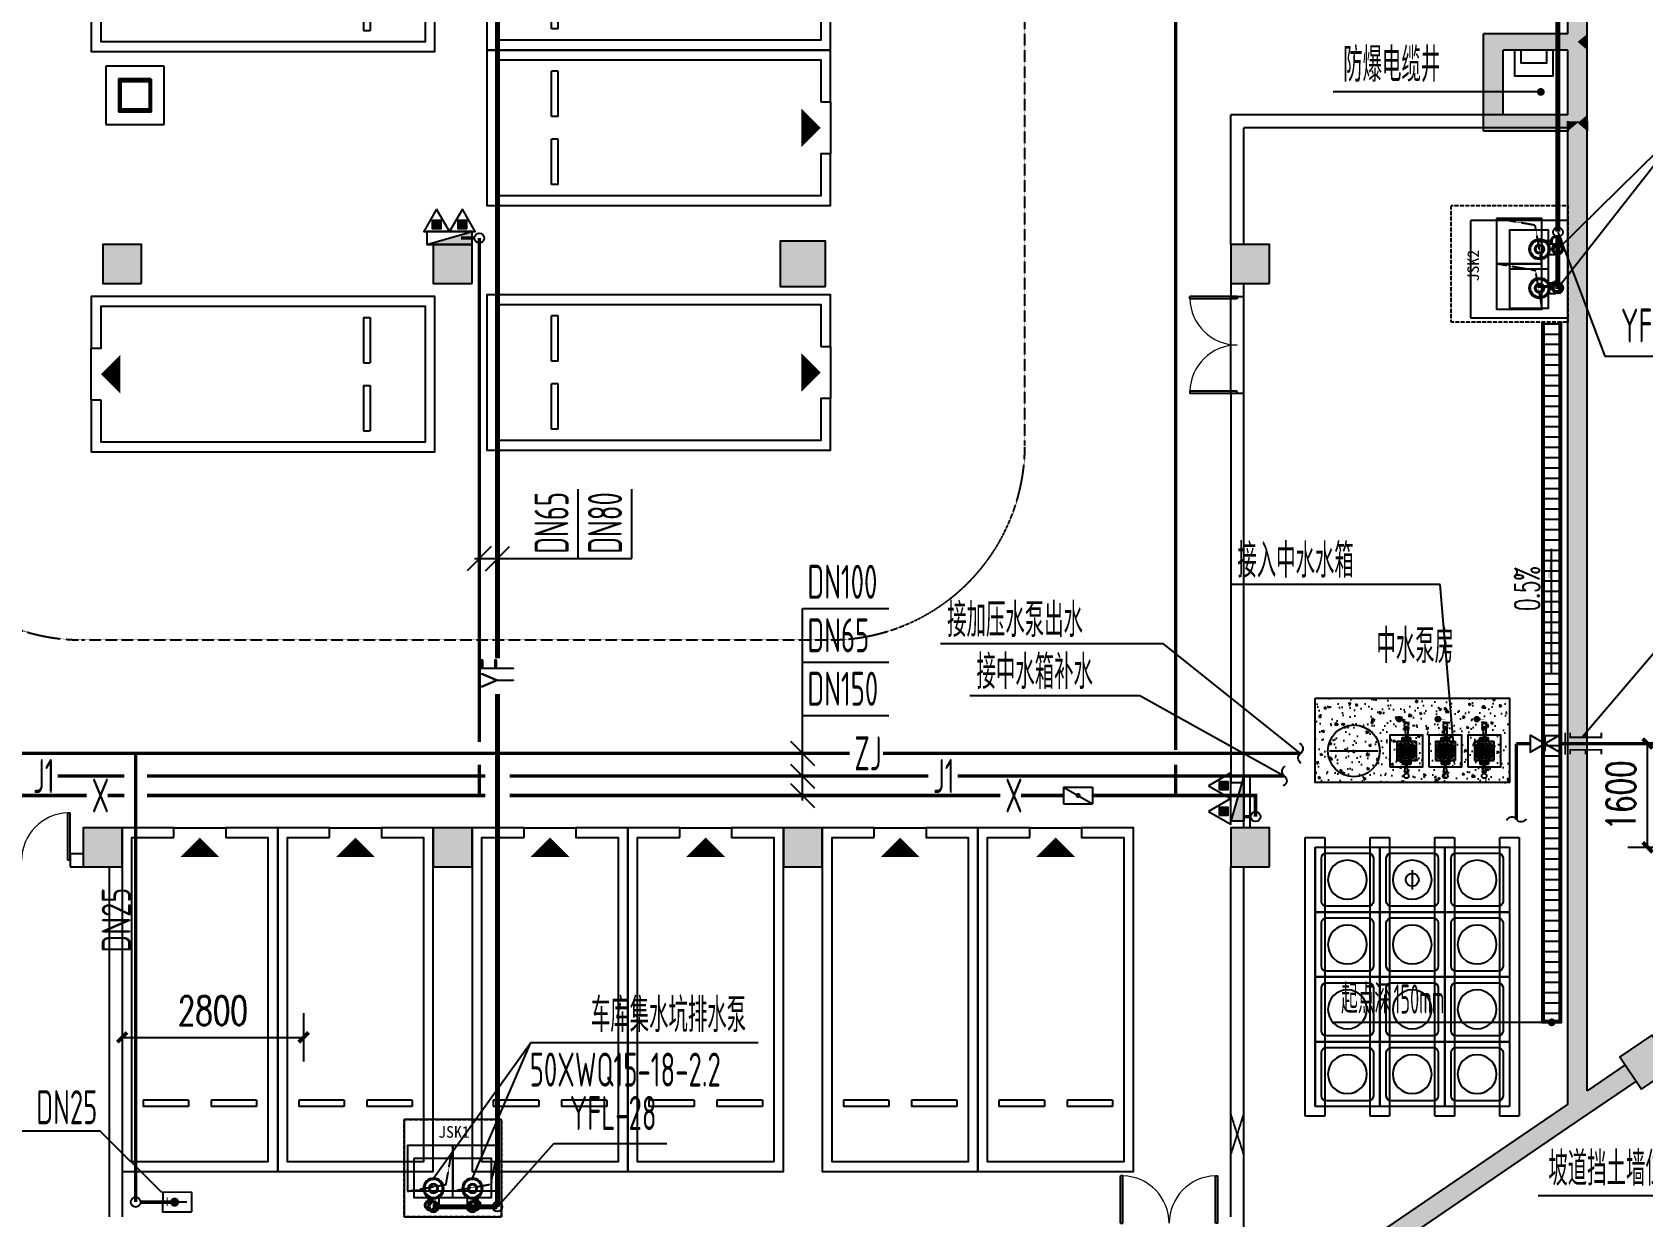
# Model space of a CAD drawing. Extents: x -2120532 to 1934524, y -1331911 to 424203.
# Drawn here: x 83855 to 108697, y -231210 to -212935 of the extents above; entities that cross this region are included whole.
import ezdxf

# ---------------------------------------------------------------- set-up
doc = ezdxf.new("R2010")
doc.units = 0
doc.header["$LTSCALE"] = 10
for name, pattern in [('( Hidden )', [0.375, 0.25, -0.125]), ('__DASH', [0.35, 0.25, -0.1]), ('CONTINOUS', [0]), ('DASH', [0.35, 0.25, -0.1]), ('排水', [1.1, 1, -0.1])]:
    doc.linetypes.add(name, pattern=pattern)
for name, color, linetype in [('0-绿', 3, 'Continuous'), ('00-停车位', 67, 'Continuous'), ('03小品', 2, 'Continuous'), ('A-COLUMN', 8, 'Continuous'), ('A-ROOM_NAME', 23, 'Continuous'), ('A-WALL', 2, 'Continuous'), ('DIM_LEAD', 3, 'Continuous'), ('DIM_SYMB', 3, 'Continuous'), ('DOOR_FIRE', 8, 'Continuous'), ('GPS文字_污水', 7, 'Continuous'), ('PUB_HATCH', 8, 'Continuous'), ('S-柱', 51, 'Continuous'), ('S-柱-填充', 8, 'Continuous'), ('W-DIM_压力废', 3, 'Continuous'), ('W-DIM_消防', 3, 'Continuous'), ('W-DIM_给水', 3, 'Continuous'), ('W-EQUIP_中水', 7, 'Continuous'), ('W-EQUIP_消火栓', 7, 'Continuous'), ('W-EQUIP_灭火器', 7, 'Continuous'), ('W-EQUIP_给水', 7, 'Continuous'), ('W-PIPE-中水', 122, 'Continuous'), ('W-PIPE-压力废', 31, 'Continuous'), ('W-PIPE-消防', 1, 'Continuous'), ('W-PIPE-给水', 3, 'Continuous'), ('W-TEXT_中水', 7, 'Continuous'), ('W-TEXT_压力废', 7, 'Continuous'), ('W-TEXT_消防', 7, 'Continuous'), ('W-TEXT_给水', 7, 'Continuous'), ('W-TWT_DASH', 8, 'Continuous'), ('W-TWT_DIM', 3, 'Continuous'), ('W-TWT_LEAD', 3, 'Continuous'), ('W-VALVE_中水', 7, 'Continuous'), ('W-VALVE_压力废', 7, 'Continuous'), ('W-VALVE_废水', 7, 'Continuous'), ('W-VALVE_消防', 7, 'Continuous'), ('W-VPIPE-中水', 122, 'Continuous'), ('W-VPIPE-压力废', 31, 'Continuous'), ('W-VPIPE-消防', 1, 'Continuous'), ('车行线', 4, 'Continuous'), ('集水坑', 4, 'Continuous')]:
    doc.layers.add(name, color=color, linetype=linetype)
doc.layers.add('GPS-污水', color=2, linetype='排水', lineweight=40)
doc.styles.add('8B2_02', font='tssdeng.shx', dxfattribs={"width": 0.6, "bigfont": 'TSSDCHN.shx'})
doc.styles.add('_TCH_DIM', font='SIMPLEX', dxfattribs={"bigfont": 'GBCBIG'})
doc.styles.add('_TCH_DIM_T3', font='SIMPLEX', dxfattribs={"width": 0.705882, "bigfont": 'GBCBIG'})
doc.styles.add('_TWT_PIPEDN', font='TSSDENG', dxfattribs={"width": 0.8, "height": 3.5, "bigfont": 'TSSDCHN'})
doc.styles.get("Standard").update_dxf_attribs({"font": 'TSSDENG.shx', "width": 0.7, "bigfont": 'TSSDCHN.shx'})
doc.styles.add('黑体', font='simhei.ttf', dxfattribs={"width": 0.65})
doc.dimstyles.new('_TWT_ARCH&&150', dxfattribs={"dimtxt": 446.25, "dimasz": 150, "dimexe": 375, "dimexo": 450, "dimgap": 189.375, "dimtad": 1, "dimdec": 0, "dimzin": 0, "dimdsep": 46, "dimtxsty": '_TCH_DIM_T3', "dimblk": 'ARCHTICK', "dimcen": 0.09, "dimclrt": 7, "dimazin": 2, "dimtfac": 1, "dimtdec": 0, "dimtix": 1, "dimtmove": 2, "dimatfit": 3, "dimfxl": 0, "dimtolj": 1, "dimtzin": 0, "dimarcsym": 0})

# ---------------------------------------------------------------- blocks, each defined once
blk = doc.blocks.new('$ATTACHMENT$00000186')
for points, const_width in [([(0, 0), (-273, 0)], 30), ([(-273, 54), (-273, -66)], 15)]:
    blk.add_lwpolyline(points, dxfattribs=dict(const_width=const_width))
at = {"const_width": 62.5}
blk.add_lwpolyline([(-139, 2, -1), (-201, 2, -1)], format="xyb", close=True, dxfattribs=at)
blk = doc.blocks.new('A$C5BDE0F02')
blk.add_lwpolyline([(0, -100), (0, 100), (-300, 100), (-300, -100)], close=True)
at = {"xscale": 0.75, "yscale": -0.75, "zscale": 0.75}
blk.add_blockref('$ATTACHMENT$00000186', (-50, 0), dxfattribs=at)
blk = doc.blocks.new('集水坑1500x1500')
blk.add_line((750, -300), (750, -900))
at = {"linetype": '( Hidden )'}
blk.add_lwpolyline([(0, 0), (1500, 0), (1500, -1500), (0, -1500)], close=True, dxfattribs=at)
blk.add_lwpolyline([(150, -900), (150, -300), (1350, -300), (1350, -900)], close=True)
blk = doc.blocks.new('A$C2E841D35')
at = {"color": 7, "ltscale": 100}
for p, q in [((292, 381), (181, 381)), ((292, 219), (181, 219)), ((292, -219), (181, -219)), ((292, -381), (181, -381))]:
    blk.add_line(p, q, dxfattribs=at)
for centre, radius in [((150, 297), 86.2), ((150, 297), 86.2), ((150, 300), 62), ((430, 300), 159), ((430, 300), 159), ((430, 300), 140), ((430, 300), 140), ((430, 300), 73.2), ((430, 300), 73.2), ((430, 300), 56.6), ((430, 300), 56.6), ((150, -303), 86.2), ((150, -303), 86.2), ((150, -300), 62), ((430, -300), 159), ((430, -300), 159), ((430, -300), 140), ((430, -300), 140), ((430, -300), 73.2), ((430, -300), 73.2), ((430, -300), 56.6), ((430, -300), 56.6)]:
    blk.add_circle(centre, radius, dxfattribs=at)
blk = doc.blocks.new('$VALVE$00000485')
at = {"linetype": 'CONTINOUS'}
for p, q in [((-90, 67), (-90, -42)), ((90, 42), (-90, 42)), ((90, -40), (-90, -18))]:
    blk.add_line(p, q, dxfattribs=at)
for q in [(90, 72), (90, -72)]:
    blk.add_line((90, 0), q)
for p in [(-90, 0), (90, 0)]:
    blk.add_point(p)
blk = doc.blocks.new('$VALVE$00000447')
for p, q in [((-82, 0), (-82, 90)), ((-82, 0), (-82, -90)), ((82, 0), (82, 90)), ((82, 0), (82, -90))]:
    blk.add_line(p, q)
blk.add_circle((0, 0), 60.1)
for p in [(-82, 0), (82, 0)]:
    blk.add_point(p)
blk = doc.blocks.new('$VALVE$00000591')
blk.add_line((67, 530), (-67, 369))
blk.add_lwpolyline([(-67, 369, 0, 40, 0), (-14, 463, 40, 40, 0)], format="xyseb")
for points, const_width in [([(0, 300), (0, 0)], 30), ([(0, 182), (75, 182), (75, 107)], 7.5)]:
    blk.add_lwpolyline(points, dxfattribs=dict(const_width=const_width))
for radius in [150, 110]:
    blk.add_circle((0, 450), radius)
blk = doc.blocks.new('$VALVE$00000486')
for p, q in [((90, 55), (-90, 16)), ((-90, -48), (-90, 48)), ((90, 72), (90, -72)), ((90, 72), (90, -72)), ((90, -72), (90, 72)), ((90, -55), (-90, -16))]:
    blk.add_line(p, q)
for p in [(-90, 0), (90, 0)]:
    blk.add_point(p)
blk = doc.blocks.new('0516建筑图_t8-消防泵')
at = {"layer": 'W-VALVE_消防'}
for p, q in [((-373, 133), (-413, 133)), ((-413, -133), (-413, 133)), ((-373, -133), (-373, 133)), ((-333, 133), (-373, 133)), ((-333, -133), (-333, 133)), ((-234, 53), (-333, 53)), ((-300, 53), (-300, 300)), ((-300, 300), (300, 300)), ((-191, 146), (-219, 194)), ((-146, 191), (-194, 219)), ((0, 9), (-167, 9)), ((-166, 22), (0, 22)), ((0, 37), (-163, 37)), ((-160, 50), (0, 50)), ((0, 64), (-155, 64)), ((-149, 77), (0, 77)), ((0, 96), (-137, 96)), ((-127, 109), (0, 109)), ((0, 124), (-112, 124)), ((-96, 137), (0, 137)), ((0, 158), (-57, 158)), ((0, 158), (57, 158)), ((96, 137), (0, 137)), ((0, 124), (112, 124)), ((127, 109), (0, 109)), ((0, 96), (137, 96)), ((149, 77), (0, 77)), ((0, 64), (155, 64)), ((160, 50), (0, 50)), ((0, 37), (163, 37)), ((166, 22), (0, 22)), ((0, 9), (167, 9)), ((146, 191), (194, 219)), ((191, 146), (219, 194)), ((234, 53), (333, 53)), ((300, 53), (300, 300)), ((333, -133), (333, 133)), ((333, 133), (413, 133)), ((373, -133), (373, 133)), ((413, -133), (413, 133)), ((-373, -133), (-413, -133)), ((-333, -133), (-373, -133)), ((-234, -53), (-333, -53)), ((-300, -300), (-300, -53)), ((-300, -300), (300, -300)), ((-191, -146), (-219, -194)), ((-146, -191), (-194, -219)), ((0, -9), (-167, -9)), ((-166, -22), (0, -22)), ((0, -37), (-163, -37)), ((-160, -50), (0, -50)), ((0, -64), (-155, -64)), ((-149, -77), (0, -77)), ((-137, -96), (137, -96)), ((-127, -109), (0, -109)), ((0, -124), (-112, -124)), ((-96, -137), (0, -137)), ((0, -158), (-57, -158)), ((0, -9), (167, -9)), ((166, -22), (0, -22)), ((0, -37), (163, -37)), ((160, -50), (0, -50)), ((0, -64), (155, -64)), ((149, -77), (0, -77)), ((127, -109), (0, -109)), ((0, -124), (112, -124)), ((96, -137), (0, -137)), ((0, -158), (57, -158)), ((146, -191), (194, -219)), ((191, -146), (219, -194)), ((234, -53), (333, -53)), ((300, -300), (300, -53)), ((333, -133), (413, -133))]:
    blk.add_line(p, q, dxfattribs=at)
blk.add_lwpolyline([(500, -500), (-500, -500), (-500, 500), (500, 500)], close=True, dxfattribs=at)
at = {"layer": 'W-VALVE_消防', "const_width": 13.3}
for points in [[(-204, 211, -1), (-204, 197, -1)], [(211, 204, -1), (197, 204, -1)], [(-211, -204, -1), (-197, -204, -1)], [(204, -211, -1), (204, -197, -1)]]:
    blk.add_lwpolyline(points, format="xyb", close=True, dxfattribs=at)
at = {"layer": 'W-VALVE_消防'}
for centre, radius in [((-273, 273), 20), ((0, 0), 240), ((273, 273), 20), ((769, 0), 75), ((-273, -273), 20), ((273, -273), 20)]:
    blk.add_circle(centre, radius, dxfattribs=at)
for centre, radius, start, end in [((0, 0), 300, 137.7195, 222.2805), ((-203, 203), 18.7, 135, 210.8155), ((-203, 203), 18.7, 59.1845, 135), ((0, 0), 300, 47.7195, 132.2805), ((203, 203), 18.7, 45, 120.8155), ((203, 203), 18.7, 329.1845, 45), ((0, 0), 300, 317.7195, 42.2805), ((-203, -203), 18.7, 149.1845, 225), ((-203, -203), 18.7, 225, 300.8155), ((0, 0), 300, 227.7195, 312.2805), ((203, -203), 18.7, 239.1845, 315), ((203, -203), 18.7, 315, 30.8155)]:
    blk.add_arc(centre, radius, start, end, dxfattribs=at)
at = {"layer": 'W-VALVE_消防', "extrusion": (0, 0, -1)}
for major_axis, start_param, end_param in [((-1, -219), 3.138955, 9.42214), ((0, -209), 3.142292, 9.425477), ((-119, -118), 0.839259, 0.917562), ((-119, -118), 1.00564, 1.086357), ((118, -119), 2.747668, 2.833685), ((118, -119), 2.963409, 3.061976), ((118, -119), 3.190188, 3.315406), ((0, -167), 2.795167, 3.48535), ((-119, -118), 2.963939, 3.089157), ((-119, -118), 3.21737, 3.315936), ((-119, -118), 3.445661, 3.531677), ((118, -119), 5.192988, 5.273706), ((118, -119), 5.361783, 5.440086), ((118, -119), 2.22019, 2.298494), ((118, -119), 2.051396, 2.132113), ((-119, -118), 0.304068, 0.390084), ((-119, -118), 0.075777, 0.174344), ((118, -119), 1.393143, 1.518361), ((-1, -167), -0.348195, 0.341987), ((118, -119), 0.048595, 0.173814), ((-119, -118), 4.534206, 4.632772), ((118, -119), 5.889261, 5.975277), ((-119, -118), 4.147233, 4.22795), ((118, -119), 5.551648, 5.629951)]:
    blk.add_ellipse((0, 0), major_axis=major_axis, ratio=1, start_param=start_param, end_param=end_param, dxfattribs=at)
at = {"layer": 'W-VALVE_消防', "xscale": 0.5, "yscale": 0.5, "zscale": 0.5, "rotation": 180}
blk.add_blockref('$VALVE$00000591', (-979, 0), dxfattribs=at)
at = {"layer": 'W-VALVE_消防', "xscale": -1, "yscale": -1, "rotation": 180}
blk.add_blockref('$VALVE$00000447', (-797, 0), dxfattribs=at)
at = {"layer": 'W-VALVE_消防', "xscale": -1.12, "yscale": 1.12, "zscale": 1.12}
blk.add_blockref('$VALVE$00000485', (-564, 0), dxfattribs=at)
at = {"layer": 'W-VALVE_消防'}
blk.add_blockref('$VALVE$00000486', (554, 0), dxfattribs=at)
blk = doc.blocks.new('A$C6D5A102A')
at = {"color": 8}
for p, q in [((0, 0), (0, 1000)), ((0, 1000), (0, 0)), ((1000, 1000), (0, 1000)), ((1000, 0), (1000, 1000)), ((100, 835), (100, 165)), ((825, 910), (175, 910)), ((900, 165), (900, 835)), ((175, 90), (825, 90)), ((0, 0), (1000, 0))]:
    blk.add_line(p, q, dxfattribs=at)
blk.add_circle((500, 500), 300, dxfattribs=at)
for centre, start, end in [((175, 835), 90, 180), ((825, 835), 0, 90), ((175, 165), 180, 270), ((825, 165), 270, 0)]:
    blk.add_arc(centre, 75, start, end, dxfattribs=at)
blk = doc.blocks.new('车位2400x5300')
at = {"layer": '00-停车位', "color": 251}
for p, q in [((-875, -1000), (-175, -1000)), ((-875, -1100), (-875, -1000)), ((-875, -1100), (-175, -1100)), ((-175, -1100), (-175, -1000)), ((175, -1000), (875, -1000)), ((175, -1100), (175, -1000)), ((175, -1100), (875, -1100)), ((875, -1100), (875, -1000)), ((400, -5300), (-400, -5300))]:
    blk.add_line(p, q, dxfattribs=at)
blk.add_lwpolyline([(400, -5150), (400, -5300), (1200, -5300), (1200, 0), (-1200, 0), (-1200, -5300), (-400, -5300), (-400, -5150), (-1050, -5150), (-1050, -150), (1050, -150), (1050, -5150), (400, -5150)], dxfattribs=at)
blk.add_lwpolyline([(0, -5150, 0, 600, 0), (0, -4850, 600, 600, 0)], format="xyseb", dxfattribs=at)
blk = doc.blocks.new('人防集水坑')
at = {"layer": 'GPS-污水', "color": 8, "linetype": '排水'}
for centre in [(307561, 701151), (307561, 700451)]:
    blk.add_circle(centre, 75, dxfattribs=at)
at = {"layer": '集水坑', "color": 8, "linetype": 'DASH', "ltscale": 0.5}
blk.add_lwpolyline([(306241, 700051), (306241, 701551), (307741, 701551), (307741, 700051)], close=True, dxfattribs=at)
at = {"layer": '集水坑', "color": 8, "linetype": 'Continuous', "ltscale": 0.5}
for points in [[(306641, 701501), (306641, 700801), (307341, 700801), (307341, 701501)], [(306641, 700801), (306641, 700101), (307341, 700101), (307341, 700801)]]:
    blk.add_lwpolyline(points, close=True, dxfattribs=at)
at = {"layer": '集水坑', "color": 8, "linetype": 'DASH', "ltscale": 0.5}
for points in [[(307341, 700801), (307237, 701397), (306641, 701501)], [(307347, 700101), (307243, 700697), (306647, 700801)]]:
    blk.add_lwpolyline(points, dxfattribs=at)
blk = doc.blocks.new('_FZH')
blk.add_lwpolyline([(-0.5, -0.5), (0.5, -0.5), (0.5, 0.5), (-0.5, 0.5)], close=True)
at = {"layer": 'PUB_HATCH'}
blk.add_solid([(-0.5, -0.5), (0.5, -0.5), (-0.5, 0.5), (0.5, 0.5)], dxfattribs=at)
blk = doc.blocks.new('$DorLib2D$00000002')
for p, q in [((-0.5, 0), (-0.5, 0.4875)), ((-0.475, 0.4875), (-0.5, 0.4875)), ((-0.475, 0), (-0.475, 0.4875)), ((0.475, 0), (0.475, 0.4875)), ((0.475, 0.4875), (0.5, 0.4875)), ((0.5, 0), (0.5, 0.4875)), ((-0.5, 0), (-0.475, 0)), ((0.5, 0), (0.475, 0))]:
    blk.add_line(p, q)
at = {"lineweight": 13}
for centre, start, end in [((-0.4875, 0), 0, 88.53072), ((0.4875, 0), 91.46928, 180)]:
    blk.add_arc(centre, 0.4875, start, end, dxfattribs=at)
blk = doc.blocks.new('_ArchTick')
at = {"color": 0, "linetype": 'ByBlock', "const_width": 0.4}
blk.add_lwpolyline([(-0.5, -0.5), (0.5, 0.5)], dxfattribs=at)
blk = doc.blocks.new('*D330')
at = {"layer": 'Defpoints', "color": 0, "transparency": 16777216}
for p in [(108018, -223910), (108772, -223910), (108018, -225510)]:
    blk.add_point(p, dxfattribs=at)
at = {"layer": 'W-TWT_DIM', "color": 0, "lineweight": -2, "transparency": 16777216}
for p, q in [((108468, -223910), (109147, -223910)), ((108772, -225510), (108772, -223910)), ((108468, -225510), (109147, -225510))]:
    blk.add_line(p, q, dxfattribs=at)
at = {"layer": 'W-TWT_DIM', "color": 0, "lineweight": -2, "transparency": 16777216, "xscale": 150, "yscale": 150, "zscale": 150}
for p, rotation in [((108772, -223910), 90), ((108772, -225510), 270)]:
    blk.add_blockref('_ArchTick', p, dxfattribs=dict(at, rotation=rotation))
at = {"layer": 'W-TWT_DIM', "color": 7, "transparency": 16777216, "insert": (108359, -224710), "char_height": 446.2, "attachment_point": 5, "rotation": 90, "style": '_TCH_DIM_T3'}
blk.add_mtext('\\A1;1600', dxfattribs=at)
blk = doc.blocks.new('*D344')
at = {"layer": 'Defpoints', "color": 0, "transparency": 16777216}
for p in [(85241, -227618), (88041, -227618), (88041, -228442)]:
    blk.add_point(p, dxfattribs=at)
at = {"layer": 'W-TWT_DIM', "color": 0, "lineweight": -2, "transparency": 16777216}
for p, q in [((85241, -228068), (85241, -228817)), ((88041, -228068), (88041, -228817)), ((85241, -228442), (88041, -228442))]:
    blk.add_line(p, q, dxfattribs=at)
at = {"layer": 'W-TWT_DIM', "color": 0, "lineweight": -2, "transparency": 16777216, "xscale": 150, "yscale": 150, "zscale": 150, "rotation": 180}
blk.add_blockref('_ArchTick', (85241, -228442), dxfattribs=at)
at = {"layer": 'W-TWT_DIM', "color": 0, "lineweight": -2, "transparency": 16777216, "xscale": 150, "yscale": 150, "zscale": 150}
blk.add_blockref('_ArchTick', (88041, -228442), dxfattribs=at)
at = {"layer": 'W-TWT_DIM', "color": 7, "transparency": 16777216, "insert": (86641, -228029), "char_height": 446.2, "attachment_point": 5, "style": '_TCH_DIM_T3'}
blk.add_mtext('\\A1;2800', dxfattribs=at)
blk = doc.blocks.new('$TwtSys$00000434')
for p, q in [((-0.5, 0.5), (-0.5, -0.5)), ((-0.5, -0.5), (0.5, 0.5)), ((0.5, 0.5), (-0.5, 0.5)), ((0.5, -0.5), (0.5, 0.5)), ((-0.5, -0.5), (0.5, -0.5))]:
    blk.add_line(p, q)
blk.add_solid([(0.5, -0.5), (0.5, 0.5), (-0.5, -0.5)])
blk = doc.blocks.new('$VALVE$00000549')
at = {"const_width": 30}
for points in [[(-290, -176), (-290, 176)], [(40, 101), (-210, 101), (-210, 176)], [(40, 101), (40, 176)], [(40, 101), (290, 101), (290, 176)], [(-210, -174), (-210, -99), (40, -99)], [(40, -174), (40, -99)], [(290, -174), (290, -99), (40, -99)]]:
    blk.add_lwpolyline(points, dxfattribs=at)
blk = doc.blocks.new('$TwtSys$00000546')
h = blk.add_hatch()
h.set_pattern_fill('ANSI31', color=256, scale=200, style=0)
h.set_pattern_definition([(45, (-38543.802, -6670.83), (-17.67767, 17.67767), [])])
h.paths.add_polyline_path([(-65, 174), (65, 174), (65, 44), (-65, 44)])
for points in [[(0, 344), (-198, 0), (198, 0)], [(-65, 174), (65, 174), (65, 44), (-65, 44)]]:
    blk.add_lwpolyline(points, close=True)
blk = doc.blocks.new('$TwtSys$00000132')
at = {"elevation": 0}
blk.add_lwpolyline([(7, -101, -0.575183), (0, 0, 0.604745), (-11, 101, 16.924828)], format="xyb", dxfattribs=at)
blk = doc.blocks.new('$VALVE$00000296')
for points in [[(-125, 72), (-125, -72), (125, 72), (125, -72), (-125, 72)], [(0, 60), (0, -64)]]:
    blk.add_lwpolyline(points)
for p in [(-125, 0), (125, 0)]:
    blk.add_point(p)
blk = doc.blocks.new('$VALVE$00000316')
for p, q in [((-125, 72), (125, -72)), ((-125, 72), (-125, -72)), ((-125, 72), (125, 72)), ((125, 72), (125, -72)), ((-125, -72), (125, -72))]:
    blk.add_line(p, q)
at = {"const_width": 21.1}
blk.add_lwpolyline([(-11, 0, 1), (11, 0, 1)], format="xyb", close=True, dxfattribs=at)
for p in [(-125, 0), (125, 0)]:
    blk.add_point(p)
at = {"color": 7, "flags": 9}
for tag in ['XSIZE', 'YSIZE']:
    blk.add_attdef(tag, (0, 0), '', height=0.5, dxfattribs=at)

msp = doc.modelspace()

# ---------------------------------------------------------------- hatches: boundary and pattern name
at = {"layer": '03小品'}
h = msp.add_hatch(dxfattribs=at)
h.set_pattern_fill('ANSI31', color=8, scale=100, angle=135, style=0)
h.set_pattern_definition([(180, (92374.58, 14024.58), (-1e-14, -158.75), [])])
h.paths.add_polyline_path([(107171.4, -228180.4), (107411.4, -228180.4), (107411.4, -217410.4), (107171.4, -217410.4)])
at = {"layer": 'DIM_SYMB'}
msp.add_hatch(color=8, dxfattribs=at).paths.add_polyline_path([(107290.9, -220907.6), (107290.9, -221357.6), (107230.9, -221357.6)])
at = {"layer": 'PUB_HATCH'}
for points in [[(107691.4, -213085.4), (107841.4, -212960.4), (107841.4, -176635.4), (107641.4, -176668.7), (107541.4, -176835.4), (107541.4, -212960.4)], [(106241.4, -214460.4), (106541.4, -214210.4), (106541.4, -213210.4), (106241.4, -212960.4)], [(107691.4, -213085.4), (107541.4, -212960.4), (106241.4, -212960.4), (106541.4, -213210.4), (107541.4, -213210.4)], [(107691.4, -214335.4), (107841.4, -214210.4), (107841.4, -213210.4), (107691.4, -213085.4), (107541.4, -213210.4), (107541.4, -214210.4)], [(107841.4, -212960.4), (107691.4, -213085.4), (107841.4, -213210.4)], [(107691.4, -214335.4), (107541.4, -214210.4), (106541.4, -214210.4), (106241.4, -214460.4), (107541.4, -214460.4)], [(107641.4, -229523.6), (107841.4, -229266.3), (107841.4, -214310.4), (107541.4, -214310.4), (107541.4, -229470.7)], [(107541.4, -214310.4), (107841.4, -214310.4), (107841.4, -214460.4), (107691.4, -214335.4), (107541.4, -214460.4)], [(107841.4, -214210.4), (107691.4, -214335.4), (107841.4, -214460.4)], [(108594.5, -229116), (108425.5, -228868.1), (107841.4, -229266.3), (107641.4, -229523.6), (107541.4, -229833.8)], [(107641.4, -229523.6), (107541.4, -229470.7), (102272.4, -233062), (102441.4, -233309.9), (107541.4, -229833.8)]]:
    msp.add_hatch(color=8, dxfattribs=at).paths.add_polyline_path(points)
at = {"layer": 'W-PIPE-消防'}
for points in [[(102723.5, -224710.8), (102749.8, -224710.8), (102749.8, -224684.5)], [(102723.5, -224710.8), (102723.5, -224684.5), (102749.8, -224684.5)]]:
    msp.add_hatch(color=256, dxfattribs=at).paths.add_polyline_path(points)
at = {"layer": 'W-TWT_DASH', "linetype": 'ByBlock'}
h = msp.add_hatch(dxfattribs=at)
h.set_pattern_fill('混凝土', color=256, scale=50, angle=270)
h.set_pattern_definition([(320, (549009.83, 348528.12), (-31.37607, -358.63009), [37.5, -412.5]), (265, (549009.83, 348528.12), (376.09607, 69.37567), [30, -330]), (10.4514, (549007.2, 348498.24), (344.71977, -289.25469), [31.8701, -350.57106]), (316.1842, (549109.83, 348528.12), (-82.7595, -533.62052), [56.25, -618.75]), (6.6356, (549102.93, 348483.65), (487.05894, -467.33135), [47.80514, -525.8565]), (261.1842, (549109.8, 348528.1), (487.0593, -467.33097), [45, -495]), (291, (549084.83, 348478.12), (-201.30945, -298.45353), [37.5, -412.5]), (236, (549084.83, 348478.12), (362.57502, -121.65767), [30, -330]), (341.4514, (549068.05, 348453.25), (161.26525, -420.11131), [31.8701, -350.57106]), (307.5, (549009.83, 348528.12), (166.446927, -6.079928), [0, -326, 0, -335, 0, -331.25]), (277.5, (549009.83, 348528.12), (197.205856, -131.53477), [0, -191, 0, -318.5, 0, -126.25]), (237.5, (549009.83, 348639.62), (-11.277436, -266.911218), [0, -125, 0, -390, 0, -517.5]), (227.5, (549009.83, 348689.62), (50.05249, -291.593085), [0, -162.5, 0, -259, 0, -367.5])])
h.paths.add_polyline_path([(103640.9, -223210.7), (106641.2, -223210.7), (106641.2, -224510.7), (103640.9, -224510.7)])

# ---------------------------------------------------------------- linework, layer by layer
at = {"color": 8}
msp.add_line((103865.9, -224022.9), (104615.9, -224022.8), dxfattribs=at)
for points in [[(107841.4, -215359.9), (107841.4, -211701.1)], [(106716, -213210.4), (106716, -213210.4), (106716, -213610.4), (107316, -213610.4), (107316, -213210.4), (106716, -213210.4)], [(107216, -213210.4), (106816, -213210.4), (106816, -213410.4), (107216, -213410.4), (107216, -213210.4)]]:
    msp.add_lwpolyline(points, dxfattribs=at)
at = {"color": 8, "linetype": 'DASH'}
for points in [[(102541.4, -229615.2), (102341.4, -230245.2)], [(102541.4, -230245.2), (102341.4, -229615.2)]]:
    msp.add_lwpolyline(points, dxfattribs=at)
at = {"layer": '03小品', "color": 8}
for points in [[(107141.4, -217410.4), (107141.4, -228210.4), (107441.4, -228210.4), (107441.4, -217410.4)], [(107171.4, -217410.4), (107171.4, -228180.4), (107411.4, -228180.4), (107411.4, -217410.4)]]:
    msp.add_lwpolyline(points, dxfattribs=at)
at = {"layer": 'A-COLUMN', "color": 8}
for p, q in [((85891.4, -213460.4), (84991.4, -213460.4)), ((84991.4, -213460.4), (84991.4, -214360.4)), ((85891.4, -214360.4), (85891.4, -213460.4)), ((84991.4, -214360.4), (85891.4, -214360.4))]:
    msp.add_line(p, q, dxfattribs=at)
at = {"layer": 'A-WALL', "color": 8}
for p, q in [((107541.4, -212960.4), (107541.4, -176835.4)), ((107841.4, -212960.4), (107841.4, -176635.4)), ((106241.4, -214460.4), (106241.4, -212960.4)), ((107541.4, -212960.4), (106241.4, -212960.4)), ((107841.4, -213210.4), (107841.4, -212960.4)), ((106541.4, -214210.4), (106541.4, -213210.4)), ((107541.4, -213210.4), (106541.4, -213210.4)), ((107541.4, -214210.4), (107541.4, -213210.4)), ((107841.4, -214210.4), (107841.4, -213210.4)), ((107541.4, -214210.4), (102341.4, -214210.4)), ((102341.4, -216210.4), (102341.4, -214210.4)), ((107541.4, -214210.4), (106541.4, -214210.4)), ((107541.4, -229470.7), (107541.4, -214310.4)), ((107541.4, -214310.4), (107541.4, -214460.4)), ((107841.4, -214460.4), (107841.4, -214210.4)), ((107841.4, -229266.3), (107841.4, -214310.4)), ((107841.4, -214310.4), (107841.4, -214460.4)), ((107541.4, -214410.4), (102541.4, -214410.4)), ((102541.4, -216210.4), (102541.4, -214410.4)), ((107541.4, -214460.4), (106241.4, -214460.4)), ((102341.4, -216810.4), (102341.4, -217010.4)), ((102541.4, -217010.4), (102541.4, -216810.4)), ((102341.4, -217010.4), (102541.4, -217010.4)), ((102541.4, -218510.4), (102341.4, -218510.4)), ((102341.4, -218510.4), (102341.4, -224510.4)), ((102541.4, -224410.4), (102541.4, -218510.4)), ((102341.4, -224510.4), (102541.4, -224510.4)), ((102541.4, -224410.4), (102641.4, -224410.4)), ((102541.4, -225210.4), (102541.4, -224510.4)), ((102641.4, -225210.4), (102641.4, -224410.4)), ((84641.4, -225610.4), (84441.4, -225610.4)), ((84441.4, -225610.4), (84441.4, -225810.4)), ((84441.4, -225810.4), (84641.4, -225810.4)), ((85041.4, -225810.4), (85041.4, -231210.4)), ((85241.4, -225810.4), (85241.4, -231210.4)), ((102341.4, -231210.4), (102341.4, -225810.4)), ((102541.4, -231410.4), (102541.4, -225810.4)), ((108425.5, -228868.1), (107841.4, -229266.3)), ((108594.5, -229116), (107541.4, -229833.8)), ((107541.4, -229470.7), (102272.4, -233062)), ((107541.4, -229833.8), (102441.4, -233309.9))]:
    msp.add_line(p, q, dxfattribs=at)
at = {"layer": 'DIM_LEAD', "color": 8}
for p, q in [((106169.1, -213857.1), (103918.8, -213857.1)), ((107123.9, -213857.1), (106169.1, -213857.1)), ((107123.9, -213857.1), (106169.1, -213857.1)), ((107123.9, -213857.1), (106169.1, -213857.1)), ((107123.9, -213857.1), (106169.1, -213857.1)), ((106499.5, -228210.4), (103908.7, -228210.4)), ((107291.4, -228210.4), (106499.5, -228210.4)), ((110782.4, -230889.1), (107082.6, -230889.1))]:
    msp.add_line(p, q, dxfattribs=at)
at = {"layer": 'DIM_LEAD', "color": 8, "const_width": 60}
for points in [[(107153.9, -213857.1, 1), (107093.9, -213857.1, 1)], [(107153.9, -213857.1, 1), (107093.9, -213857.1, 1)], [(107153.9, -213857.1, 1), (107093.9, -213857.1, 1)], [(107153.9, -213857.1, 1), (107093.9, -213857.1, 1)], [(107321.4, -228210.4, 1), (107261.4, -228210.4, 1)]]:
    msp.add_lwpolyline(points, format="xyb", close=True, dxfattribs=at)
at = {"layer": 'DIM_SYMB', "color": 8}
msp.add_lwpolyline([(107290.9, -222815.3), (107290.9, -220907.6)], dxfattribs=at)
at = {"layer": 'DOOR_FIRE', "color": 8}
for p, q in [((102341.4, -218510.4), (102341.4, -217010.4)), ((102541.4, -218510.4), (102541.4, -217010.4))]:
    msp.add_line(p, q, dxfattribs=at)
at = {"layer": 'GPS-污水', "color": 8, "linetype": '排水'}
for p, q in [((107286.4, -216160.4), (107084.6, -216160.4)), ((107286.4, -216860.4), (107084.6, -216860.4))]:
    msp.add_line(p, q, dxfattribs=at)
for centre in [(107361.4, -216160.4), (107361.4, -216860.4)]:
    msp.add_circle(centre, 75, dxfattribs=at)
at = {"layer": 'GPS文字_污水'}
msp.add_line((107773.4, -223796.6), (109014.2, -222336.3, 3000), dxfattribs=at)
at = {"layer": 'S-柱', "color": 8, "lineweight": 35}
msp.add_lwpolyline([(85691.4, -213660.4), (85191.4, -213660.4), (85191.4, -214160.4), (85691.4, -214160.4)], close=True, dxfattribs=at)
msp.add_lwpolyline([(85691.4, -213660.4), (85191.4, -213660.4), (85191.4, -214160.4), (85691.4, -214160.4)], close=True, dxfattribs=at)
at = {"layer": 'S-柱-填充', "color": 8, "lineweight": 35}
msp.add_lwpolyline([(85661.4, -214130.4), (85221.4, -214130.4), (85221.4, -213690.4), (85661.4, -213690.4)], close=True, dxfattribs=at)
at = {"layer": 'W-DIM_压力废', "linetype": 'ByBlock'}
for p, q in [((107387, -216021, -2000), (108113.3, -217934.1, -2000)), ((108113.3, -217934.1, -2000), (109857.6, -217934.1, -2000)), ((91030.4, -231056, 0), (91899.8, -230082.2, 0)), ((91899.8, -230082.2, 0), (93644.1, -230082.2, 0))]:
    msp.add_line(p, q, dxfattribs=at)
at = {"layer": 'W-DIM_消防'}
for p, q in [((92277.4, -221056.9), (92277.4, -219986.8)), ((93102.4, -221056.9), (93102.4, -219986.8)), ((90935.8, -220871.3), (90564.6, -221242.5)), ((90675.2, -221056.9), (92277.4, -221056.9)), ((90844.7, -221242.5), (91216, -220871.3)), ((92277.4, -221056.9), (93102.4, -221056.9)), ((95736.4, -223476.9), (95736.4, -221826.9)), ((95736.4, -221826.9), (97065, -221826.9)), ((95736.4, -222651.9), (97065, -222651.9)), ((95736.4, -224785.8), (95736.4, -223476.9)), ((95736.4, -223476.9), (97065, -223476.9)), ((95550.8, -223875.1), (95922, -224246.3)), ((95550.8, -224225.2), (95922, -224596.4)), ((95550.8, -224525.2), (95922, -224896.4))]:
    msp.add_line(p, q, dxfattribs=at)
at = {"layer": 'W-DIM_给水'}
for p, q in [((100940.6, -223173.1), (98315.3, -223173.1)), ((103166.9, -224410.8), (100940.6, -223173.1))]:
    msp.add_line(p, q, dxfattribs=at)
at = {"layer": 'W-PIPE-中水', "ltscale": 1.5, "const_width": 52.5}
for points in [[(83318.3, -224060.7), (96461.8, -224060.7)], [(85450.7, -224060.7), (85450.7, -230984.4)], [(96975.3, -224060.7), (103418.9, -224060.7)], [(106747.8, -223910.4), (106747.8, -225079.8)], [(106961.4, -223910.4), (106747.8, -223910.4)], [(110636.9, -223910.4), (107411.4, -223910.4)], [(85525.7, -230984.4), (86050.7, -230984.4)]]:
    msp.add_lwpolyline(points, dxfattribs=at)
at = {"layer": 'W-PIPE-压力废', "ltscale": 1.5, "const_width": 75}
for points in [[(91030.4, -222593.5), (91030.4, -206611.6)], [(107387, -208293), (107387, -216014.2)], [(107387, -216092.8), (107387, -216894.8)], [(91030.4, -231056), (91030.4, -223143.3)], [(90030.2, -231056), (91030.4, -231056)]]:
    msp.add_lwpolyline(points, dxfattribs=at)
at = {"layer": 'W-PIPE-消防', "ltscale": 1.5, "const_width": 52.5}
for points in [[(101492.8, -211929.9), (101492.8, -224010.8)], [(90675.2, -216112.1), (90468.7, -216112.1)], [(90750.2, -216112.1), (90750.2, -223884.5)], [(90750.2, -224237), (90750.2, -224710.8)], [(101492.8, -224237), (101492.8, -224710.8)], [(78286.4, -224710.8), (84696.8, -224710.8)], [(85016.4, -224710.8), (85274.4, -224710.8)], [(85626.9, -224710.8), (90750.2, -224710.8)], [(90750.2, -224710.8), (90842.9, -224710.8)], [(91217.9, -224710.8), (98786.1, -224710.8)], [(99105.7, -224710.8), (99761.8, -224710.8)], [(100211.2, -224710.8), (101492.8, -224710.8)], [(101492.8, -224710.8), (102723.5, -224710.8)], [(102723.5, -224710.8), (102723.5, -225037.5)], [(102648.5, -225037.5), (102541.9, -225037.5)]]:
    msp.add_lwpolyline(points, dxfattribs=at)
at = {"layer": 'W-PIPE-给水', "ltscale": 1.5, "const_width": 52.5}
for points in [[(84246.1, -224410.8), (85274.4, -224410.8)], [(85626.9, -224410.8), (90842.9, -224410.8)], [(91217.9, -224410.8), (97674.6, -224410.8)], [(98127.4, -224410.8), (103166.9, -224410.8)]]:
    msp.add_lwpolyline(points, dxfattribs=at)
at = {"layer": 'W-TWT_DASH', "linetype": 'ByBlock'}
msp.add_lwpolyline([(103640.9, -223210.7), (106641.2, -223210.7), (106641.2, -224510.7), (103640.9, -224510.7)], close=True, dxfattribs=at)
at = {"layer": 'W-TWT_DASH', "color": 2, "linetype": '( Hidden )'}
for points in [[(103490.9, -229660.4), (103490.9, -225360.4), (103790.9, -225360.4), (103790.9, -229660.4)], [(104490.9, -229660.4), (104490.9, -225360.4), (104790.9, -225360.4), (104790.9, -229660.4)], [(105490.9, -229660.4), (105490.9, -225360.4), (105790.9, -225360.4), (105790.9, -229660.4)], [(106490.9, -229660.4), (106490.9, -225360.4), (106790.9, -225360.4), (106790.9, -229660.4)]]:
    msp.add_lwpolyline(points, close=True, dxfattribs=at)
at = {"layer": 'W-TWT_DASH', "linetype": 'ByBlock'}
msp.add_circle((104240.9, -224022.8), 400, dxfattribs=at)
at = {"layer": 'W-TWT_LEAD'}
for p, q in [((107384, -216283.4), (109436.9, -214260.5)), ((107384, -216880.4), (109436.9, -214260.5)), ((105571.2, -221455.4), (102338.6, -221455.4)), ((105777.2, -223910.3), (105571.2, -221455.4)), ((101303.2, -222371.4), (97862, -222371.4)), ((103418.9, -224060.7), (101303.2, -222371.4)), ((90045.8, -230614.6), (91543.7, -228519.4)), ((90645.8, -230614.6), (91543.7, -228519.4)), ((91543.7, -228519.4), (95050.1, -228519.4)), ((84900.8, -229887.1), (81923.1, -229887.1)), ((85854.4, -230833.2), (84900.8, -229887.1))]:
    msp.add_line(p, q, dxfattribs=at)
at = {"layer": 'W-VALVE_废水'}
msp.add_line((105140.9, -225860.4), (105140.9, -226160.4), dxfattribs=at)
msp.add_circle((105140.9, -226010.4, -3000), 100, dxfattribs=at)
at = {"layer": 'W-VPIPE-中水'}
msp.add_circle((85450.7, -230984.4), 75, dxfattribs=at)
at = {"layer": 'W-VPIPE-压力废', "linetype": 'ByBlock'}
for centre in [(107387, -216021), (91030.4, -231056)]:
    msp.add_circle(centre, 75, dxfattribs=at)
at = {"layer": 'W-VPIPE-消防'}
for centre in [(90750.2, -216112.1), (102723.5, -225037.5)]:
    msp.add_circle(centre, 75, dxfattribs=at)
at = {"layer": '车行线', "color": 8, "linetype": '__DASH', "ltscale": 1.5}
msp.add_lwpolyline([(81616.4, -174472.9), (81616.4, -219310.4, 0.4142136), (84616.4, -222310.4), (96166.4, -222310.4, 0.4142136), (99166.4, -219310.4), (99166.4, -174472.9, 0.4142136), (96166.4, -171472.9), (-83683.6, -171472.9, 0.4142136), (-86683.6, -174472.9), (-86683.6, -232210.4, 0.4142136), (-83683.6, -235210.4), (-73483.6, -235210.4)], format="xyb", dxfattribs=at)
at = {"layer": '集水坑', "color": 8, "linetype": 'DASH', "ltscale": 0.5}
msp.add_lwpolyline([(105741.4, -217410.4), (105741.4, -215610.4), (107541.4, -215610.4), (107541.4, -217410.4)], close=True, dxfattribs=at)
at = {"layer": '集水坑', "color": 8, "linetype": 'Continuous', "ltscale": 0.5}
for points in [[(106441.4, -215810.4), (106441.4, -216510.4), (107141.4, -216510.4), (107141.4, -215810.4)], [(106441.4, -216510.4), (106441.4, -217210.4), (107141.4, -217210.4), (107141.4, -216510.4)]]:
    msp.add_lwpolyline(points, close=True, dxfattribs=at)
at = {"layer": '集水坑', "color": 8, "linetype": 'DASH', "ltscale": 0.5}
for points in [[(107141.4, -216510.4), (107037.2, -215914.6), (106441.4, -215810.4)], [(107147.4, -217210.4), (107043.2, -216614.6), (106447.4, -216510.4)]]:
    msp.add_lwpolyline(points, dxfattribs=at)

# ---------------------------------------------------------------- block references
at = {"layer": '00-停车位', "color": 8}
for p, rotation in [((90066.4, -212035.4), 270), ((90866.4, -212010.4), 90), ((90866.4, -214410.4), 90), ((90066.4, -218210.4), 270), ((90866.4, -218185.4), 90), ((86441.4, -230510.4), 180), ((88841.4, -230510.4), 180), ((91841.4, -230510.4), 180), ((94241.4, -230510.4), 180), ((97241.4, -230510.4), 180), ((99641.4, -230510.4), 180)]:
    msp.add_blockref('车位2400x5300', p, dxfattribs=dict(at, rotation=rotation))
at = {"layer": 'A-COLUMN', "color": 8}
for p, xscale, yscale, zscale, rotation in [((85241.4, -216510.4), 600, 600, 600, 90), ((90341.4, -216510.4), 600, 600, 600, 90), ((95741.4, -216510.4), 700, 700, 700, 90), ((102641.4, -216510.4), 600, 600, 600, 90), ((84941.4, -225510.4), 600, 600, 600, 90), ((90341.4, -225510.4), 600, 600, 600, 90), ((95741.4, -225510.4), 600, 600, 600, 90), ((102641.4, -225510.4), 600, 600, 600, 90), ((108757.9, -228823.1), 600.000000000016, 600.000000000016, 600.000000000016, 124.2776010503111)]:
    msp.add_blockref('_FZH', p, dxfattribs=dict(at, xscale=xscale, yscale=yscale, zscale=zscale, rotation=rotation))
at = {"layer": 'DOOR_FIRE', "color": 8, "zscale": 200}
for p, xscale, yscale, rotation in [((102441.4, -217760.4), 1500, 1500, 90), ((83691.4, -225710.4), -1500, -1500, 180), ((101391.4, -231310.4), -1500, -1500, 180)]:
    msp.add_blockref('$DorLib2D$00000002', p, dxfattribs=dict(at, xscale=xscale, yscale=yscale, rotation=rotation))
at = {"layer": 'W-EQUIP_中水', "xscale": 1.5, "yscale": -1.5, "zscale": 1.5}
msp.add_blockref('$TwtSys$00000132', (103166.9, -224410.8), dxfattribs=at)
at = {"layer": 'W-EQUIP_中水', "xscale": 1.5, "yscale": 1.5, "zscale": 1.5, "rotation": 89.99999999999999}
msp.add_blockref('$TwtSys$00000132', (106747.8, -225080.3), dxfattribs=at)
at = {"layer": 'W-EQUIP_消火栓', "xscale": 700, "yscale": 200, "zscale": 700}
msp.add_blockref('$TwtSys$00000434', (90291.4, -216110.4), dxfattribs=at)
at = {"layer": 'W-EQUIP_消火栓', "xscale": -700, "yscale": 200, "zscale": 700, "rotation": 90}
msp.add_blockref('$TwtSys$00000434', (102441.4, -224757.8), dxfattribs=at)
at = {"layer": 'W-EQUIP_灭火器'}
for p in [(90093, -216010.4), (90489.8, -216010.4)]:
    msp.add_blockref('$TwtSys$00000546', p, dxfattribs=at)
at = {"layer": 'W-EQUIP_灭火器', "rotation": 90}
for p in [(102341.4, -224559.5), (102341.4, -224956.2)]:
    msp.add_blockref('$TwtSys$00000546', p, dxfattribs=at)
at = {"layer": 'W-EQUIP_给水', "xscale": 1.5, "yscale": 1.5, "zscale": 1.5}
msp.add_blockref('$TwtSys$00000132', (103418.9, -224060.7), dxfattribs=at)
at = {"layer": 'W-TWT_DASH', "linetype": 'ByBlock', "xscale": 0.5, "yscale": 0.5, "zscale": 0.5, "rotation": 269.9956829583192}
for p in [(105051, -224022.7), (105651, -224022.7), (106251, -224022.7)]:
    msp.add_blockref('0516建筑图_t8-消防泵', p, dxfattribs=at)
at = {"layer": 'W-TWT_DASH', "linetype": 'ByBlock', "xscale": -1, "rotation": 180}
for p in [(103640.9, -225510.4), (104640.9, -225510.4), (105640.9, -225510.4), (103640.9, -226510.4), (104640.9, -226510.4), (105640.9, -226510.4), (103640.9, -227510.4), (104640.9, -227510.4), (105640.9, -227510.4), (103640.9, -228510.4), (104640.9, -228510.4), (105640.9, -228510.4)]:
    msp.add_blockref('A$C6D5A102A', p, dxfattribs=at)
at = {"layer": 'W-VALVE_中水'}
for name, p, xscale, yscale, zscale, rotation in [('$VALVE$00000296', (107186.4, -223910.4), -1.8, -1.8, 1.8, 180), ('$VALVE$00000549', (107778.2, -223910.4), -0.96, -0.96, 0.96, 180), ('A$C5BDE0F02', (86316.9, -230983.2), 1.5, 1.5, 1.5, 359.8640376200559)]:
    msp.add_blockref(name, p, dxfattribs=dict(at, xscale=xscale, yscale=yscale, zscale=zscale, rotation=rotation))
at = {"layer": 'W-VALVE_压力废', "xscale": -1}
for p, rotation in [((107541.4, -217341.7, 0), 270), ((89591.4, -231210.4, 0), 180)]:
    msp.add_blockref('集水坑1500x1500', p, dxfattribs=dict(at, rotation=rotation))
at = {"layer": 'W-VALVE_废水', "rotation": 180}
msp.add_blockref('A$C2E841D35', (107534.5, -216583.3, 0), dxfattribs=at)
at = {"layer": 'W-VALVE_废水', "xscale": -1, "rotation": 270.0000000000055}
msp.add_blockref('A$C2E841D35', (90345.2, -231203.5, 0), dxfattribs=at)
at = {"layer": 'W-VALVE_消防', "xscale": 1.8, "yscale": 1.8, "zscale": 1.8}
msp.add_blockref('$VALVE$00000316', (99986.5, -224710.8), dxfattribs=at)
at = {"layer": '集水坑', "color": 8, "linetype": 'Continuous', "rotation": 270}
msp.add_blockref('人防集水坑', (-610459.3, 76530.6), dxfattribs=at)

# ---------------------------------------------------------------- texts
at = {"layer": '0-绿', "color": 8, "linetype": 'DASH', "style": '黑体'}
msp.add_text('JSK2', height=179.2, rotation=90, dxfattribs=at).set_placement((106170, -216780.4, 0))
msp.add_text('JSK1', height=179.2, dxfattribs=at).set_placement((90115.8, -229990.6, 0))
at = {"layer": 'A-ROOM_NAME', "color": 8, "style": '8B2_02', "width": 0.6}
msp.add_text('中水泵房', height=525, dxfattribs=at).set_placement((104588.4, -222670))
at = {"layer": 'DIM_LEAD', "color": 8, "style": '8B2_02', "width": 0.6}
msp.add_text('防爆电缆井', height=525, dxfattribs=at).set_placement((104076.3, -213699.6))
at = {"layer": 'DIM_LEAD', "color": 8}
for s, height, width, p in [('起点深', 450, 0.6, (104043.7, -228075.4)), ('150mm', 450, 0.48, (104853.7, -228075.4)), ('坡道挡土墙位置', 525, 0.6, (107240.1, -230731.6))]:
    msp.add_text(s, height=height, dxfattribs=dict(at, width=width)).set_placement(p)
at = {"layer": 'DIM_SYMB', "color": 8, "style": '_TCH_DIM', "width": 0.564706}
msp.add_text('0.5%%%', height=382.5, rotation=90, dxfattribs=at).set_placement((107104.3, -221861.4))
at = {"layer": 'W-DIM_压力废', "color": 7, "linetype": 'ByBlock', "style": '8B2_02', "width": 0.6}
for s, p in [('YFL-27', (108359.3, -217724.1, -2000)), ('YFL-28', (92145.8, -229872.2, 0))]:
    msp.add_text(s, height=525, dxfattribs=at).set_placement(p)
at = {"layer": 'W-DIM_消防', "color": 7, "style": '8B2_02', "width": 0.6}
for s, p in [('DN65', (92127.4, -220981.9)), ('DN80', (92952.4, -220981.9))]:
    msp.add_text(s, height=525, rotation=90, dxfattribs=at).set_placement(p)
for s, p in [('DN100', (95811.4, -221676.9)), ('DN65', (95811.4, -222501.9)), ('DN150', (95811.4, -223326.9))]:
    msp.add_text(s, height=525, dxfattribs=at).set_placement(p)
at = {"layer": 'W-DIM_给水', "color": 7, "style": '8B2_02', "width": 0.6}
msp.add_text('接中水箱补水', height=525, dxfattribs=at).set_placement((98420.3, -223068.1))
at = {"layer": 'W-TEXT_中水', "style": '8B2_02', "width": 0.6}
msp.add_text('ZJ', height=525, dxfattribs=at).set_placement((96536.8, -224323.2))
at = {"layer": 'W-TEXT_中水', "style": '_TWT_PIPEDN', "width": 0.752941}
msp.add_text('DN25', height=446.25, rotation=90, dxfattribs=at).set_placement((85373.8, -227135.6))
at = {"layer": 'W-TEXT_压力废', "style": '8B2_02', "width": 0.6}
msp.add_text('YF', height=525, rotation=90, dxfattribs=at).set_placement((91292.9, -223068.3))
at = {"layer": 'W-TEXT_消防', "style": '8B2_02', "width": 0.6}
for p in [(84771.8, -224973.3), (98861.1, -224973.3)]:
    msp.add_text('X', height=525, dxfattribs=at).set_placement(p)
at = {"layer": 'W-TEXT_给水', "style": '8B2_02', "width": 0.6}
for p in [(83868.2, -224673.3), (97749.6, -224673.3)]:
    msp.add_text('J1', height=525, dxfattribs=at).set_placement(p)
at = {"layer": 'W-TWT_LEAD', "color": 7, "style": '8B2_02', "width": 0.6}
for s, p in [('接入中水水箱', (102443.6, -221350.4)), ('接加压水泵出水', (97967, -222266.4)), ('车库集水坑排水泵', (92472.2, -228361.9)), ('50XWQ15-18-2.2', (91528.5, -229201.9)), ('DN25', (83918.1, -229782.1))]:
    msp.add_text(s, height=525, dxfattribs=at).set_placement(p)

# ---------------------------------------------------------------- dimensions: what is measured, and where the dimension line sits
at = {"layer": 'W-TWT_DIM'}
for p1, p2, distance, picture, middle in [((108018, -225510.4), (108018, -223910.4), -754, '*D330', (108359.4, -224710.4)), ((85241.4, -227618), (88041.3, -227618), -823.7, '*D344', (86641.3, -228029.2))]:
    dim = msp.add_aligned_dim(p1=p1, p2=p2, distance=distance, dimstyle='_TWT_ARCH&&150', dxfattribs=at)
    dim.commit()
    dim.dimension.update_dxf_attribs({"geometry": picture, "text_midpoint": middle})

doc.saveas('drawing.dxf')
